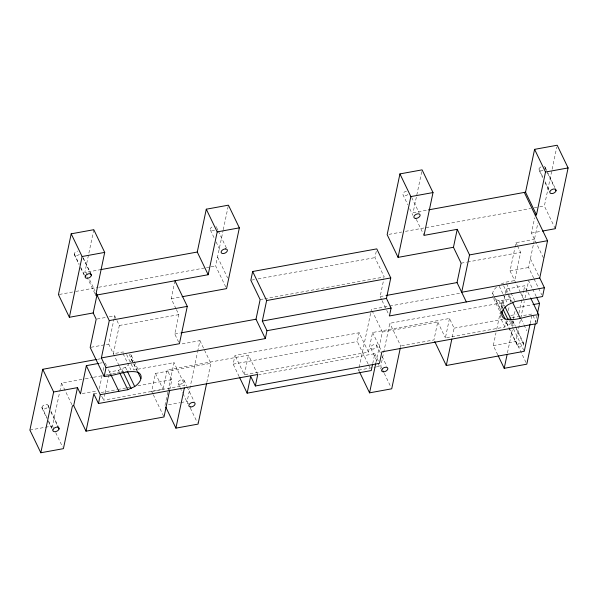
<?xml version="1.0" encoding="UTF-8"?>
<svg xmlns="http://www.w3.org/2000/svg" width="598" height="598" viewBox="0 0 598 598"><rect width="100%" height="100%" fill="white"/><g stroke="black" fill="none" stroke-linecap="round" stroke-linejoin="round"><path stroke-width="0.45" stroke-dasharray="2.99 2.24" d="M41.972 407.275L41.98 407.163A3.349 2.003 -25.7 0 1 46.928 404.465A3.349 2.003 -25.7 0 1 46.547 408.165A3.349 2.003 -25.7 0 1 41.92 407.731L41.972 407.275L48.034 419.886M544.83 168.748A3.349 2.003 -25.7 0 0 545.099 168.15L545.159 167.575A3.349 2.003 -25.7 0 0 544.113 166.408M130.656 361.797A13.717 8.2 -25.7 0 0 131.261 360.557L131.844 357.783A13.717 8.2 -25.7 0 0 130.633 354.435M496.534 287.115A13.717 8.2 -25.7 0 0 492.976 291.959L492.393 294.724A13.717 8.2 -25.7 0 0 492.834 296.862M533.663 278.033L528.602 267.515L533.356 244.612M533.536 243.73L537.849 223.144M93.789 229.699L84.811 272.531L99.836 269.788M99.335 388.693L102.206 375.021M103.162 370.461L103.932 366.813M119.032 365.52L108.709 344.074L113.904 319.459M114.098 318.547L114.674 315.819L108.515 316.94M257.76 374.483L248.447 355.13L167.208 369.938L163.127 389.335L103.603 400.182L104.949 393.798M105.136 392.886L109.539 371.926L107.984 368.704M116.999 320.648L119.323 325.484L113.366 353.739L122.306 352.065L125.408 352.05M152.886 393.85L151.698 391.369L155.473 373.421L210.847 363.33L203.97 349.045M175.962 308.628L171.2 298.731L174.78 281.673M178.645 342.093L174.766 334.028L178.847 314.63L176.358 309.458M164.988 405.444L167.859 391.78M168.053 390.868L173.996 362.62L133.765 369.953M169.757 389.634L171.865 379.618L167.208 369.938M188.355 403.927L187.144 401.408L197.445 352.431M197.639 351.527L199.926 340.643L180.738 344.142M225.76 286.95L215.646 265.946L223.084 230.619M223.271 229.714L228.436 205.166M206.841 382.376L210.847 363.33M239.155 376.583L233.168 364.145L235.007 355.399L359.136 332.772L368.443 352.117L244.32 374.744L235.007 355.399M244.32 374.744L248.447 355.13M368.069 363.913L357.29 341.518L359.136 332.772M264.697 298.768L384.26 276.971L374.946 257.626L376.605 249.755M359.45 371.821L358.643 370.14L359.024 368.331M359.219 367.419L370.678 313.008M370.872 312.096L371.44 309.375L388.805 306.213M368.443 352.117L372.576 332.503L449.472 318.487L454.129 328.167L452.021 338.184M381.681 299.822L380.134 296.593L383.886 278.758M372.756 363.442L374.811 353.672L258.904 374.804M375.865 362.904L382.354 332.062L372.248 311.057M381.606 367.785L380.799 366.111L389.814 323.279L502.275 302.782L503.89 306.146M421.71 171.686L413.091 212.694L428.714 209.846M400.354 347.797L400.735 345.973L389.814 323.279M382.354 332.062L437.736 321.971L433.954 339.918L400.735 345.973M506.259 320.648L504.914 327.031L445.39 337.885L449.472 318.487M497.745 354.861L493.298 345.614L495.974 332.854M496.736 329.214L502.275 302.782M500.832 314.63L500.257 317.366L504.914 327.031M501.991 309.159L505.063 294.575M505.258 293.663L506.222 289.103L524.76 285.754L527.556 291.555M520.365 292.37L510.042 270.916L514.826 248.133M515.02 247.221L515.977 242.668L534.455 239.297M508.375 310.624L509.332 306.064M510.101 302.416L510.871 298.768L501.931 300.45L498.829 300.465L495.802 299.68A13.717 8.2 -25.7 0 1 494.12 298.604M517.524 245.89L520.626 252.334L514.699 280.582L505.773 282.166L500.989 284.125M514.975 311.349L511.955 325.716L513.151 328.19M543.373 257.805L531.458 233.071L534.657 217.807M507.463 352.813L512.239 330.036M555.28 228.705L544.352 206.033L556.798 147.056M525.993 362.493L515.887 341.48L524.259 301.579M525.022 297.954L526.158 292.512M526.352 291.6L528.632 280.716L532.272 288.281M535.367 323.361L536.892 316.11M53.297 427.645L52.489 425.963L59.613 392.236M59.8 391.324L61.534 383.124L84.393 378.953M530.134 323.638L532.19 313.943L521.164 315.946M518.937 313.083L523.594 291.219M523.788 290.307L524.76 285.754M507.754 320.932A3.349 2.003 -25.7 0 0 507.911 324.266A3.349 2.003 -25.7 0 0 512.68 321.926L512.867 321.328A3.349 2.003 -25.7 0 0 512.837 320.782L515.267 325.82M523.751 344.142L523.788 344.022A3.349 2.003 -25.7 0 0 519.625 342.99A3.349 2.003 -25.7 0 0 518.421 346.84A3.349 2.003 -25.7 0 0 523.601 344.62L516.47 329.012M79.325 254.382A3.349 2.003 -25.7 0 1 75.856 255.6A3.349 2.003 -25.7 0 1 74.212 253.978L74.399 253.38A3.349 2.003 -25.7 0 1 77.65 251.085M110.346 373.608L109.539 371.926L118.456 370.349L125.408 367.194A13.717 8.2 -25.7 0 0 127.703 365.393M406.483 191.143L405.668 191.367A3.349 1.996 -25.8 0 0 403.089 195L407.799 204.74M531.458 233.071L541.534 231.224M510.042 270.916L528.602 267.515M99.582 363.233L102.236 362.747M59.366 294.433L74.9 291.607M75.811 291.435L97.751 287.436M98.663 287.272L205.592 267.784M206.504 267.612L210.16 266.947M211.079 266.783L215.646 265.946M388.984 234.356L401.781 232.024M405.437 231.351L530.643 208.53M534.298 207.865L538.865 207.035M539.785 206.863L544.352 206.033M251.736 280.081L254.471 279.587M258.119 278.922L374.946 257.626M171.2 298.731L181.187 296.914M97.07 319.026L107.633 317.097M260.13 299.598L263.785 298.933M119.323 325.484L178.847 314.63M461.11 263.18L466.604 262.178M467.516 262.014L520.626 252.334M174.766 334.028L180.245 333.026M380.134 296.593L385.62 295.591M97.571 359.293L100.314 358.793M389.717 306.049L460.094 293.214M85.305 378.788L92.623 377.458M93.535 377.286L104.508 375.29M105.42 375.118L108.163 374.625M109.083 374.453L111.819 373.952M112.738 373.787L116.393 373.122M117.305 372.958L120.049 372.457M120.968 372.285L124.623 371.62M125.535 371.455L128.278 370.954M516.65 307.589L532.227 304.748M233.168 364.145L357.29 341.518M82.232 393.566L97.197 390.838M510.819 315.445L516.096 314.481M93.811 393.843L97.481 393.178M101.159 392.505L116.767 389.664M117.686 389.492L125.954 387.99M126.866 387.818L129.624 387.317M137.891 385.807L171.865 379.618M454.129 328.167L502.798 319.295M508.307 318.293L511.066 317.792M511.985 317.62L520.253 316.118M151.698 391.369L184.917 385.314L173.996 362.62M168.531 404.801L180.05 402.701M180.94 402.536L187.144 401.408M358.643 370.14L375.484 367.075M376.366 366.918L380.799 366.111M29.9 430.067L52.489 425.963M493.298 345.614L515.887 341.48M91.053 347.266L108.709 344.074M530.411 258.785L538.933 276.358M545.002 167.074L546.624 170.43M547.028 171.275L554.712 187.241M545.107 168.031L547.133 172.231M547.536 173.076L554.413 187.361M538.947 169.047L543.403 178.286M545.017 181.65L549.876 191.734M541.033 166.857A3.349 2.003 -25.7 0 0 539.045 170.116L542.685 177.681M545.114 182.726L548.755 190.291M534.066 278.877L541.758 294.851M515.977 242.668L517.143 245.083M532.683 289.126L536.324 296.69M527.952 292.385L530.351 297.363M532.96 315.55L536.07 322.001M521.172 319.04L523.609 324.086M524.02 324.931L526.86 330.814M506.222 289.103L508.935 294.747M509.324 295.547L512.09 301.295M515.67 326.665L523.766 343.476M512.83 321.447L514.848 325.648M501.931 300.45L504.764 306.34M510.767 320.431L513.196 325.476L511.955 325.716L509.526 320.67M513.547 329.012L523.87 350.465M498.829 300.465L502.47 308.037M495.802 299.68L501.064 310.624M506.618 322.696L517.547 345.39M506.648 323.241L508.666 327.442M509.07 328.287L517.569 345.936M493.642 298.551L500.93 313.696M411.678 197.452L419.131 212.873M416.32 219.414L424.012 235.388M409.757 208.799L412.889 215.295M372.576 332.503L381.076 350.174M376.658 345.188L380.575 353.306M382.144 356.55L386.846 366.29M374.811 353.672L378.691 361.738M382.01 368.63L390.913 387.123M370.812 348.417L377.473 362.216M377.861 363.031L380.612 368.712M368.473 364.743L370.468 368.891M217.53 256.983L227.644 277.988M199.926 340.643L203.567 348.2M153.282 394.673L163.613 416.133M114.674 315.819L116.61 319.84M131.403 355.646L133.832 360.699M134.236 361.536L138.691 370.797M131.59 359.159L137.256 370.947M129.243 354.517L136.942 370.506M126.627 354.577L133.915 369.721M86.052 272.299L88.07 276.508M89.693 279.864L94.947 290.792M86.83 276.732L94.918 293.543M123.113 353.747L127.165 362.164M127.568 363.001L130.812 369.736M125.408 367.194L127.03 370.558M121.805 369.183L123.016 371.709M119.436 366.365L122.68 373.092M118.456 370.349L119.271 372.031M101.667 396.153L103.603 400.182M61.534 383.124L72.455 405.81M55.726 432.69L62.596 446.975M520.776 293.207L524.012 299.942M506.588 283.848L510.632 292.265M511.043 293.102L514.684 300.682M503.643 285.851L511.342 301.841M499.225 286.158L502.873 293.73M503.277 294.575L507.732 303.829M501.034 303.014L503.053 307.215M492.647 293.349L493.858 295.875M494.262 296.713L500.743 310.183M437.736 321.971L445.39 337.885M382.07 300.63L386.345 309.502M386.734 310.31L389.455 315.961M216.678 227.741L217.889 230.267M218.292 231.105L226.373 247.953M210.421 230.118L214.465 238.535M216.08 241.906L220.116 250.33M183.99 380.313L186.815 386.211M187.219 387.048L194.088 401.37M190.381 408.128L197.258 422.42M178.137 383.527L179.759 386.899M180.162 387.743L182.584 392.796M182.988 393.641L187.832 403.747M155.473 373.421L163.127 389.335M83.264 257.947L90.545 273.077M82.89 257.656L90.567 273.63M74.249 253.858L79.108 263.942M80.723 267.306L84.363 274.871M74.242 254.531L79.093 264.615M80.708 267.979L84.348 275.536M105.27 363.068L106.437 365.483M48.034 405.19L49.245 407.716M50.867 411.073L58.141 426.202M48.132 406.266L49.342 408.785M50.957 412.149L57.834 426.441M48.438 420.723L52.886 429.969M42.077 408.24L46.928 418.323M48.543 421.687L51.779 428.407M214.488 230.17A3.349 2.003 -25.6 0 1 210.302 229.886A3.349 2.003 -25.6 0 1 213 226.485M215.878 226.522A3.349 2.003 -25.6 0 1 216.469 227.382M407.873 194.574A3.349 1.996 -25.8 0 1 403.089 195M543.014 170.34A3.349 2.003 -25.7 0 1 539.045 170.116M181.411 383.946L180.589 384.163A3.349 2.003 -25.6 0 1 178.451 381.479A3.349 2.003 -25.6 0 1 183.743 380.044A3.349 2.003 -25.6 0 1 181.411 383.946M373.257 349.045L372.472 349.12A3.349 1.996 -25.8 0 1 371.657 345.794A3.349 1.996 -25.8 0 1 376.74 345.338A3.349 1.996 -25.8 0 1 373.257 349.045"/><path stroke-width="0.9" d="M556.035 190.725L556.08 190.269A3.349 2.003 -25.7 0 0 551.461 189.835A3.349 2.003 -25.7 0 0 551.079 193.535A3.349 2.003 -25.7 0 0 556.02 190.837L555.228 189.043M530.747 298.193L538.731 314.772L536.847 323.615L381.89 351.856L379.468 363.352L255.346 385.979L257.76 374.483L98.468 403.523L100.3 394.695L127.778 389.702L134.729 386.547A13.717 8.2 -25.7 0 0 140.575 379.909L141.158 377.144A13.717 8.2 -25.7 0 0 137.749 372.188C126.597 369.624 115.302 376.052 104.142 376.448L90.171 347.431L96.196 319.183L93.191 312.956L96.973 294.993L208.186 274.721L217.201 231.897L206.28 209.203L228.436 205.166L239.357 227.853L226.567 288.632L182.091 296.743M428.714 209.846L524.304 192.421L547.544 240.702L539.747 278.025L544.397 287.705L542.565 296.533L515.087 301.519L508.136 304.674A13.717 8.2 -25.7 0 0 502.29 311.311L501.707 314.085A13.717 8.2 -25.7 0 0 505.116 319.033C516.268 321.597 527.563 315.176 538.731 314.772M98.7 363.397L86.336 365.67L80.476 393.88L77.478 387.639L53.641 391.982L40.821 452.761L63.41 448.657L72.455 405.81L73.696 405.586L77.478 387.639M169.57 390.546L164.009 416.963L86.015 431.18L93.811 393.843L98.468 403.523M104.142 376.448L106.025 367.613L265.318 338.573L256.004 319.22L260.13 299.598L250.824 280.253L252.662 271.507L376.785 248.88L390.763 277.921L386.443 298.424L391.092 308.09L389.455 315.961L544.397 287.705M96.973 294.993L95.732 295.225L104.71 252.393L93.789 229.699L71.192 233.825L58.447 294.605L69.361 317.276L93.191 312.956M69.361 317.276L82.113 256.52L71.192 233.825M208.186 274.721L197.265 252.035L206.28 209.203M174.967 280.776L187.286 306.37L179.422 343.708L101.368 357.933L106.025 367.613M206.646 383.281L198.065 424.102L175.909 428.138L184.341 388.05M372.569 364.332L371.268 370.551L247.138 393.17L250.689 376.299L255.346 385.979M265.318 338.573L266.97 330.709L262.32 321.044L266.633 300.532L252.662 271.507M399.935 173.906L387.16 234.685L398.074 257.372L453.456 247.28L457.231 229.326L424.012 235.388L433.012 192.556L422.091 169.862L399.935 173.906L410.856 196.593L398.074 257.372M400.159 348.709L391.72 388.805L369.564 392.841L375.671 363.816M466.343 301.938L457.029 282.577L461.11 263.18L453.456 247.28M529.948 324.52L524.267 351.295L446.272 365.513L451.826 339.096M457.231 229.326L469.542 254.92L461.686 292.258L539.747 278.025M535.18 324.273L526.808 364.175L504.219 368.308L507.082 354.636M535.225 215.108L536.466 214.884L525.545 192.19L534.597 149.351L557.179 145.239L568.1 167.933L555.28 228.705L542.453 231.06M537.467 313.389L539.56 303.41L536.727 297.527M96.659 359.458L42.735 369.287L29.9 430.067L40.821 452.761M101.368 357.933L109.284 320.588L96.158 293.312M536.466 214.884L545.518 172.045L534.597 149.351M82.113 256.52L104.71 252.393M217.201 231.897L239.357 227.853M410.856 196.593L433.012 192.556M545.518 172.045L568.1 167.933M524.304 192.421L525.545 192.19M100.756 269.623L197.265 252.035M109.284 320.588L187.286 306.37M469.542 254.92L547.544 240.702M266.633 300.532L390.763 277.921M181.157 332.862L256.004 319.22M386.54 295.419L457.029 282.577M262.32 321.044L386.443 298.424M266.97 330.709L391.092 308.09M533.139 304.576L539.56 303.41M512.493 302.139L520.185 318.129M505.168 307.178L511.245 319.803M503.277 309.719L508.143 319.818M501.468 311.461L505.116 319.033M498.149 355.698L504.219 368.308M434.753 341.57L446.272 365.513M239.559 377.413L247.138 393.17M165.796 407.126L175.909 428.138M137.667 371.784L140.904 378.519M127.434 371.403L134.729 386.547M123.427 372.554L131.119 388.543M120.078 373.713L127.778 389.702M110.75 374.453L118.853 391.279M73.696 405.586L86.015 431.18M359.854 372.666L369.564 392.841M90.567 273.63L91.382 275.312M86.336 365.67L100.3 394.695M42.735 369.287L53.641 391.982M57.834 426.441L59.045 428.96M52.901 429.857L52.841 430.425A3.349 2.003 -25.7 0 0 57.468 430.859A3.349 2.003 -25.7 0 0 57.849 427.159A3.349 2.003 -25.7 0 0 52.901 429.857M85.32 276.074L85.133 276.672A3.349 2.003 -25.7 0 0 89.296 277.704A3.349 2.003 -25.7 0 0 90.5 273.854A3.349 2.003 -25.7 0 0 85.32 276.074M225.371 248.925L224.728 249A3.349 2.003 -25.6 0 0 221.245 252.707A3.349 2.003 -25.6 0 0 226.328 252.259A3.349 2.003 -25.6 0 0 225.513 248.932L225.371 248.925M190.71 406.976A3.349 2.003 -25.6 0 0 195.09 403.538A3.349 2.003 -25.6 0 0 190.112 403.471A3.349 2.003 -25.6 0 0 190.71 406.976M415.73 218.427A3.349 1.996 -25.8 0 0 420.11 214.981A3.349 1.996 -25.8 0 0 415.132 214.929A3.349 1.996 -25.8 0 0 415.73 218.427M383.445 371.844A3.349 1.996 -25.8 0 0 387.825 368.398A3.349 1.996 -25.8 0 0 382.847 368.346A3.349 1.996 -25.8 0 0 383.445 371.844"/></g></svg>
